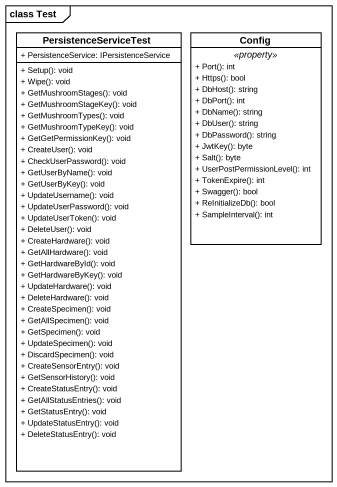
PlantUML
@startuml
mainframe class Test
hide circle
hide empty members
skinparam classAttributeIconSize 0
class PersistenceServiceTest {
  + PersistenceService: IPersistenceService
  + Setup(): void
  + Wipe(): void
  + GetMushroomStages(): void
  + GetMushroomStageKey(): void
  + GetMushroomTypes(): void
  + GetMushroomTypeKey(): void
  + GetGetPermissionKey(): void
  + CreateUser(): void
  + CheckUserPassword(): void
  + GetUserByName(): void
  + GetUserByKey(): void
  + UpdateUsername(): void
  + UpdateUserPassword(): void
  + UpdateUserToken(): void
  + DeleteUser(): void
  + CreateHardware(): void
  + GetAllHardware(): void
  + GetHardwareById(): void
  + GetHardwareByKey(): void
  + UpdateHardware(): void
  + DeleteHardware(): void
  + CreateSpecimen(): void
  + GetAllSpecimen(): void
  + GetSpecimen(): void
  + UpdateSpecimen(): void
  + DiscardSpecimen(): void
  + CreateSensorEntry(): void
  + GetSensorHistory(): void
  + CreateStatusEntry(): void
  + GetAllStatusEntries(): void
  + GetStatusEntry(): void
  + UpdateStatusEntry(): void
  + DeleteStatusEntry(): void
}
class Config {
  .. <<property>> ..
  + Port(): int
  + Https(): bool
  + DbHost(): string
  + DbPort(): int
  + DbName(): string
  + DbUser(): string
  + DbPassword(): string
  + JwtKey(): byte
  + Salt(): byte
  + UserPostPermissionLevel(): int
  + TokenExpire(): int
  + Swagger(): bool
  + ReInitializeDb(): bool
  + SampleInterval(): int
}
@enduml
